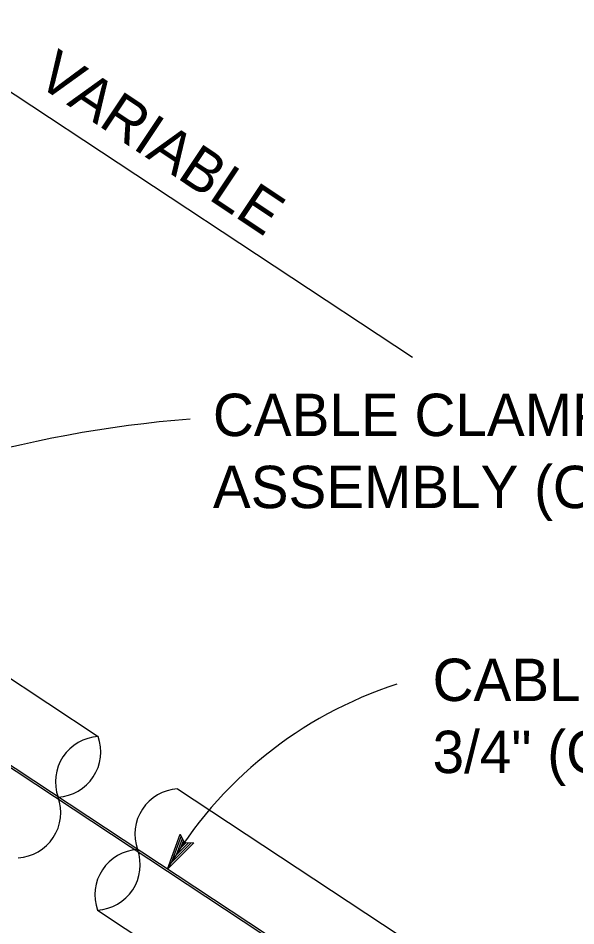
# Model space of a CAD drawing. Extents: x -894 to 866, y -476 to 714.
# Drawn here: x -481.3 to -389.2, y 427.4 to 577.3 of the extents above; entities that cross this region are included whole.
import ezdxf

# ---------------------------------------------------------------- set-up
doc = ezdxf.new("R2010")
doc.units = 0
for name, color, linetype in [('56 Stage 3 Anno', 7, 'Continuous'), ('57 Undefined', 7, 'Continuous'), ('60 Nongeo Data', 7, 'Continuous')]:
    doc.layers.add(name, color=color, linetype=linetype)

msp = doc.modelspace()

# ---------------------------------------------------------------- linework, layer by layer
at = {"layer": '56 Stage 3 Anno'}
for p, q in [((-501.05, 577.27), (-416.17, 521.29)), ((-456.66, 436.74), (-454.56, 442.52)), ((-454.56, 442.52), (-454.56, 442.52)), ((-454.56, 442.52), (-453.87, 441.13)), ((-452.31, 441.08), (-456.66, 436.74)), ((-455.92, 437.92), (-454.38, 442.12)), ((-452.73, 441.09), (-455.92, 437.9)), ((-455.18, 439.07), (-454.19, 441.79)), ((-453.16, 441.09), (-455.18, 439.07)), ((-454.43, 440.23), (-454.01, 441.4)), ((-453.54, 441.12), (-454.43, 440.23)), ((-453.87, 441.13), (-452.31, 441.08)), ((-452.31, 441.08), (-452.31, 441.08)), ((-456.66, 436.74), (-456.66, 436.74))]:
    msp.add_line(p, q, dxfattribs=at)
for centre, radius, start, end in [((-437.39, 314.54), 197.12, 94.5075, 118.3655), ((-397.52, 402.14), 68.52, 108.0617, 149.6688)]:
    msp.add_arc(centre, radius, start, end, dxfattribs=at)
at = {"layer": '60 Nongeo Data'}
for p, q in [((-565.62, 522.96), (-468.1, 458.64)), ((-403.76, 401.88), (-574.29, 514.36)), ((-404.23, 401.76), (-573.74, 513.57)), ((-454.98, 449.98), (-329.43, 367.18)), ((-468.2, 429.95), (-322.61, 333.93))]:
    msp.add_line(p, q, dxfattribs=at)
for centre, start, end in [((-467.65, 451.15), 93.4609, 199.7247), ((-475.16, 456.1), 273.463, 19.7226), ((-454.53, 442.5), 93.4609, 199.7247), ((-481.77, 446.09), 273.4635, 19.7213), ((-461.14, 432.48), 93.4609, 199.7247), ((-468.65, 437.44), 273.4635, 19.7213)]:
    msp.add_arc(centre, 7.5, start, end, dxfattribs=at)

# ---------------------------------------------------------------- texts
at = {"layer": '57 Undefined'}
msp.add_text('VARIABLE', height=7, rotation=326.3036, dxfattribs=at).set_placement((-478.62, 566.53))
for s, p in [('CABLE CLAMPED TO ANCHOR OR JOINT RESTRAINER', (-449.14, 508.25)), ('ASSEMBLY (ONE PER CABLE), SEE NOTE 4', (-449.14, 496.35)), ('CABLE BOTH SIDES', (-412.85, 464.49)), ('3/4" (GALVANIZED)', (-412.85, 452.59))]:
    msp.add_text(s, height=7, dxfattribs=at).set_placement(p)

doc.saveas('drawing.dxf')
